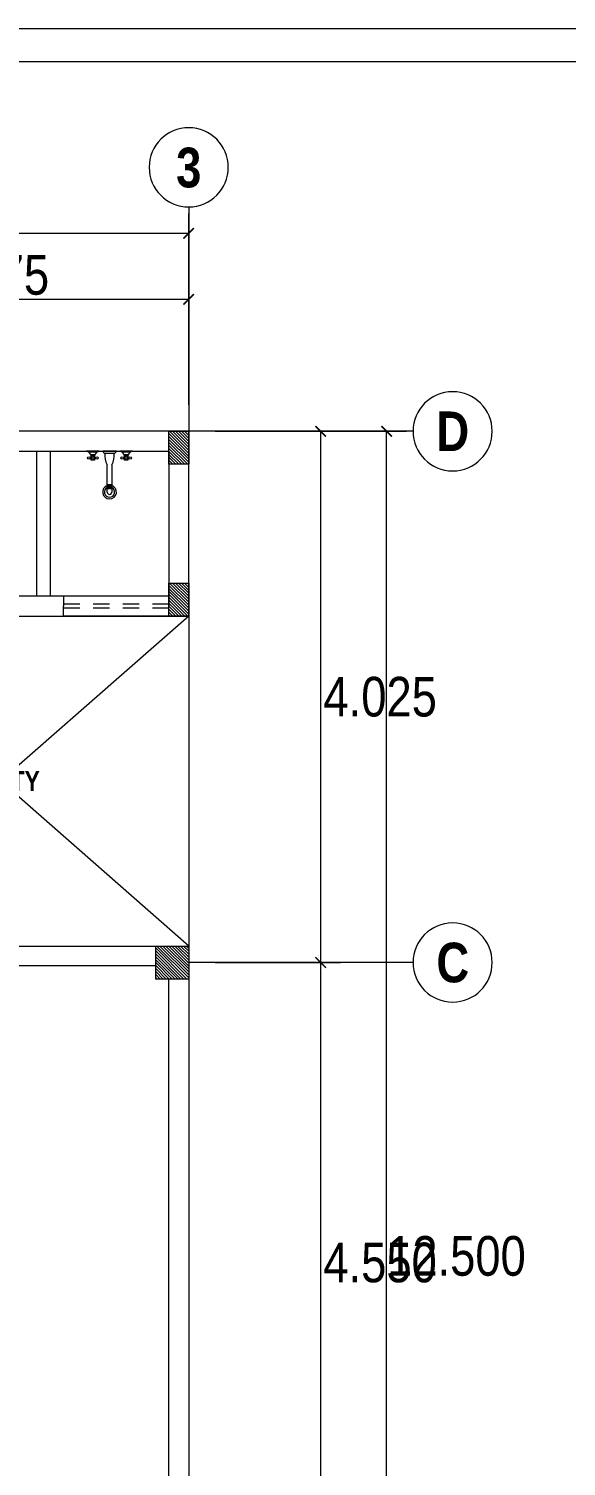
# Model space of a CAD drawing. Header units: millimetres. Extents: x 56 to 215, y 47 to 103.
# Drawn here: x 202.12 to 206.19, y 63.21 to 74.1 of the extents above; entities that cross this region are included whole.
import ezdxf
from ezdxf.enums import TextEntityAlignment as Align

# ---------------------------------------------------------------- set-up
doc = ezdxf.new("R2010")
doc.units = ezdxf.units.MM
doc.linetypes.add('HIDDEN2', pattern=[0.1875, 0.125, -0.0625])
for name, color, linetype, lineweight in [('A_Bloques', 56, 'Continuous', 15), ('A_Muro sin Techo', 134, 'Continuous', 20), ('A_Texto', 43, 'Continuous', 9), ('A_Ventana', 140, 'Continuous', 9), ('E_Columna', 3, 'Continuous', 25), ('G_Ejes', 253, 'Continuous', 20)]:
    doc.layers.add(name, color=color, linetype=linetype, lineweight=lineweight)
doc.layers.add('G_Acotación', color=171, linetype='Continuous')
doc.layers.add('IS_Muro', color=232, linetype='Continuous')
doc.styles.add('Acotacion', font='ARIALN.TTF')
doc.styles.add('AMBIENTES', font='ARIALNB.TTF', dxfattribs={"height": 0.15})
doc.styles.add('Eje', font='ARIALNB.TTF', dxfattribs={"height": 0.3})
doc.dimstyles.new('Lenin_50', dxfattribs={"dimtxt": 0.3, "dimasz": 0.08, "dimexe": 0.15, "dimexo": 0.2, "dimgap": 0.03, "dimtad": 2, "dimtih": 1, "dimtoh": 1, "dimlfac": -1, "dimzin": 4, "dimdsep": 46, "dimtxsty": 'Acotacion', "dimblk": 'ARCHTICK', "dimcen": 0.08, "dimclrd": 256, "dimclre": 256, "dimclrt": 4, "dimazin": 1, "dimtm": 1e-09, "dimtfac": 1, "dimtmove": 2, "dimatfit": 2, "dimfxl": 1, "dimtolj": 1, "dimlwd": 13, "dimlwe": 18, "dimarcsym": 0})
pattern_1 = [(135, (312.474023, -21.310414), (0.0112253202, 0.0112253202), [])]

# ---------------------------------------------------------------- blocks, each defined once
blk = doc.blocks.new('Llaves_ducha')
for p, q in [((0, 0.145), (0, 0.0652)), ((0.0072, 0.1308), (0.0072, 0.0795)), ((0.0217, 0.0912), (0.0217, 0.1188)), ((0.0399, 0.116), (0.0399, 0.1232)), ((0.0399, 0.0943), (0.0399, 0.087)), ((0.0471, 0.116), (0.0471, 0.1232)), ((0.0471, 0.0943), (0.0471, 0.087)), ((0, 0.0435), (0, -0.0435)), ((0, 0.0399), (0, -0.0399)), ((0.0145, 0.029), (0.0145, -0.029)), ((0.087, 0.0145), (0.2586, 0.0145)), ((0, -0.0652), (0, -0.145)), ((0.0072, -0.0795), (0.0072, -0.1308)), ((0.0399, -0.0943), (0.0399, -0.087)), ((0.0471, -0.0943), (0.0471, -0.087)), ((0.2586, -0.0145), (0.087, -0.0145)), ((0.0217, -0.1191), (0.0217, -0.0914)), ((0.0399, -0.116), (0.0399, -0.1232)), ((0.0471, -0.116), (0.0471, -0.1232))]:
    blk.add_line(p, q)
for points in [[(0.029, 0.116), (0.058, 0.116), (0.058, 0.0943), (0.029, 0.0943)], [(0.029, -0.0943), (0.058, -0.0943), (0.058, -0.116), (0.029, -0.116)]]:
    blk.add_lwpolyline(points, close=True)
for points in [[(0.2128, 0.0145), (0.2128, -0.0145)], [(0.2216, 0.0145), (0.2216, -0.0145)], [(0.2305, 0.0145), (0.2305, -0.0145)], [(0.2379, 0.0145), (0.2379, -0.0145)]]:
    blk.add_lwpolyline(points)
for centre in [(0.0435, 0.1305), (0.0435, 0.1051), (0.0435, 0.0798), (0.0435, -0.0798), (0.0435, -0.1051), (0.0435, -0.1305)]:
    blk.add_circle(centre, 0.00811)
for centre, radius, start, end in [((0.0399, 0.1559), 0.0413, 195.2551, 254.7449), ((0.0399, 0.0544), 0.0413, 105.2551, 164.7449), ((-0.0059, 0.0231), 0.0212, 16.1502, 73.8498), ((0.029, -0.087), 0.1169, 60.2551, 97.125), ((0.2586, 0), 0.0435, 199.47058, 160.52942), ((0.2586, 0), 0.0324, 206.56435, 153.43565), ((0.2586, 0), 0.0145, 270, 90), ((-0.0059, -0.0231), 0.0212, 286.1502, 343.84979), ((0.0399, -0.0544), 0.0413, 195.2551, 254.7449), ((0.029, 0.087), 0.1169, 262.875, 299.74488), ((0.0399, -0.1559), 0.0413, 105.2551, 164.7449)]:
    blk.add_arc(centre, radius, start, end)
blk = doc.blocks.new('Eri')
blk.add_line((-1.7, 0), (0, 0))
blk.add_circle((-2, 0), 0.3)
at = {"color": 1, "style": 'Eje', "flags": 4}
blk.add_attdef('H', text='', height=0.3, dxfattribs=at).set_placement((-2, 0), align=Align.MIDDLE_CENTER)
blk = doc.blocks.new('_ArchTick')
at = {"color": 0, "linetype": 'ByBlock', "const_width": 0.15}
blk.add_lwpolyline([(-0.5, -0.5), (0.5, 0.5)], dxfattribs=at)
blk = doc.blocks.new('*D782')
at = {"layer": 'Defpoints', "color": 0, "transparency": 16777216}
for p in [(203.328, 72.553), (197.328, 71.053), (203.328, 71.053)]:
    blk.add_point(p, dxfattribs=at)
at = {"layer": 'G_Acotación', "lineweight": 18, "transparency": 16777216}
for p, q in [((197.328, 71.253), (197.328, 72.703)), ((203.328, 71.253), (203.328, 72.703))]:
    blk.add_line(p, q, dxfattribs=at)
at = {"layer": 'G_Acotación', "lineweight": 13, "transparency": 16777216}
blk.add_line((197.328, 72.553), (203.328, 72.553), dxfattribs=at)
at = {"layer": 'G_Acotación', "lineweight": 13, "transparency": 16777216, "xscale": 0.08, "yscale": 0.08, "zscale": 0.08, "rotation": 180}
blk.add_blockref('_ArchTick', (197.328, 72.553), dxfattribs=at)
at = {"layer": 'G_Acotación', "lineweight": 13, "transparency": 16777216, "xscale": 0.08, "yscale": 0.08, "zscale": 0.08}
blk.add_blockref('_ArchTick', (203.328, 72.553), dxfattribs=at)
at = {"layer": 'G_Acotación', "color": 4, "lineweight": 5, "transparency": 16777216, "insert": (200.328, 72.736), "char_height": 0.3, "attachment_point": 5, "style": 'Acotacion'}
blk.add_mtext('\\A1;6.000', dxfattribs=at)
blk = doc.blocks.new('*D783')
at = {"layer": 'Defpoints', "color": 0, "transparency": 16777216}
for p in [(203.328, 72.053), (200.353, 71.053), (203.328, 71.053)]:
    blk.add_point(p, dxfattribs=at)
at = {"layer": 'G_Acotación', "lineweight": 18, "transparency": 16777216}
for p, q in [((200.353, 71.253), (200.353, 72.203)), ((203.328, 71.253), (203.328, 72.203))]:
    blk.add_line(p, q, dxfattribs=at)
at = {"layer": 'G_Acotación', "lineweight": 13, "transparency": 16777216}
blk.add_line((200.353, 72.053), (203.328, 72.053), dxfattribs=at)
at = {"layer": 'G_Acotación', "lineweight": 13, "transparency": 16777216, "xscale": 0.08, "yscale": 0.08, "zscale": 0.08, "rotation": 180}
blk.add_blockref('_ArchTick', (200.353, 72.053), dxfattribs=at)
at = {"layer": 'G_Acotación', "lineweight": 13, "transparency": 16777216, "xscale": 0.08, "yscale": 0.08, "zscale": 0.08}
blk.add_blockref('_ArchTick', (203.328, 72.053), dxfattribs=at)
at = {"layer": 'G_Acotación', "color": 4, "lineweight": 5, "transparency": 16777216, "insert": (201.84, 72.236), "char_height": 0.3, "attachment_point": 5, "style": 'Acotacion'}
blk.add_mtext('\\A1;2.975', dxfattribs=at)
blk = doc.blocks.new('*D791')
at = {"layer": 'Defpoints', "color": 0, "transparency": 16777216}
for p in [(203.328, 71.053), (204.828, 71.053), (203.328, 58.553)]:
    blk.add_point(p, dxfattribs=at)
at = {"layer": 'G_Acotación', "lineweight": 18, "transparency": 16777216}
for p, q in [((203.528, 71.053), (204.978, 71.053)), ((203.528, 58.553), (204.978, 58.553))]:
    blk.add_line(p, q, dxfattribs=at)
at = {"layer": 'G_Acotación', "lineweight": 13, "transparency": 16777216}
blk.add_line((204.828, 58.553), (204.828, 71.053), dxfattribs=at)
at = {"layer": 'G_Acotación', "lineweight": 13, "transparency": 16777216, "xscale": 0.08, "yscale": 0.08, "zscale": 0.08}
for p, rotation in [((204.828, 71.053), 90), ((204.828, 58.553), 270)]:
    blk.add_blockref('_ArchTick', p, dxfattribs=dict(at, rotation=rotation))
at = {"layer": 'G_Acotación', "color": 4, "lineweight": 5, "transparency": 16777216, "insert": (205.357, 64.803), "char_height": 0.3, "attachment_point": 5, "style": 'Acotacion'}
blk.add_mtext('\\A1;12.500', dxfattribs=at)
blk = doc.blocks.new('*D793')
at = {"layer": 'Defpoints', "color": 0, "transparency": 16777216}
for p in [(203.328, 67.028), (204.328, 67.028), (203.328, 62.478)]:
    blk.add_point(p, dxfattribs=at)
at = {"layer": 'G_Acotación', "lineweight": 18, "transparency": 16777216}
for p, q in [((203.528, 67.028), (204.478, 67.028)), ((203.528, 62.478), (204.478, 62.478))]:
    blk.add_line(p, q, dxfattribs=at)
at = {"layer": 'G_Acotación', "lineweight": 13, "transparency": 16777216}
blk.add_line((204.328, 62.478), (204.328, 67.028), dxfattribs=at)
at = {"layer": 'G_Acotación', "lineweight": 13, "transparency": 16777216, "xscale": 0.08, "yscale": 0.08, "zscale": 0.08}
for p, rotation in [((204.328, 67.028), 90), ((204.328, 62.478), 270)]:
    blk.add_blockref('_ArchTick', p, dxfattribs=dict(at, rotation=rotation))
at = {"layer": 'G_Acotación', "color": 4, "lineweight": 5, "transparency": 16777216, "insert": (204.778, 64.753), "char_height": 0.3, "attachment_point": 5, "style": 'Acotacion'}
blk.add_mtext('\\A1;4.550', dxfattribs=at)
blk = doc.blocks.new('*D794')
at = {"layer": 'Defpoints', "color": 0, "transparency": 16777216}
for p in [(203.328, 71.053), (204.328, 71.053), (203.328, 67.028)]:
    blk.add_point(p, dxfattribs=at)
at = {"layer": 'G_Acotación', "lineweight": 18, "transparency": 16777216}
for p, q in [((203.528, 71.053), (204.478, 71.053)), ((203.528, 67.028), (204.478, 67.028))]:
    blk.add_line(p, q, dxfattribs=at)
at = {"layer": 'G_Acotación', "lineweight": 13, "transparency": 16777216}
blk.add_line((204.328, 67.028), (204.328, 71.053), dxfattribs=at)
at = {"layer": 'G_Acotación', "lineweight": 13, "transparency": 16777216, "xscale": 0.08, "yscale": 0.08, "zscale": 0.08}
for p, rotation in [((204.328, 71.053), 90), ((204.328, 67.028), 270)]:
    blk.add_blockref('_ArchTick', p, dxfattribs=dict(at, rotation=rotation))
at = {"layer": 'G_Acotación', "color": 4, "lineweight": 5, "transparency": 16777216, "insert": (204.779, 69.04), "char_height": 0.3, "attachment_point": 5, "style": 'Acotacion'}
blk.add_mtext('\\A1;4.025', dxfattribs=at)

msp = doc.modelspace()

# ---------------------------------------------------------------- hatches: boundary and pattern name
at = {"layer": 'E_Columna', "lineweight": 5}
h = msp.add_hatch(dxfattribs=at)
h.set_pattern_fill('LINE', color=256, scale=0.005, angle=45, style=0)
h.set_pattern_definition(pattern_1)
h.paths.add_polyline_path([(203.328, 70.8029), (203.178, 70.8029), (203.178, 71.0529), (203.328, 71.0529)])
h = msp.add_hatch(dxfattribs=at)
h.set_pattern_fill('LINE', color=256, scale=0.005, angle=45, style=0)
h.set_pattern_definition([(135, (312.474023, -22.460414), (0.0112253202, 0.0112253202), [])])
h.paths.add_polyline_path([(203.328, 69.6529), (203.178, 69.6529), (203.178, 69.9029), (203.328, 69.9029)])
h = msp.add_hatch(dxfattribs=at)
h.set_pattern_fill('LINE', color=256, scale=0.005, angle=45, style=0)
h.set_pattern_definition(pattern_1)
h.paths.add_polyline_path([(203.328, 66.9029), (203.078, 66.9029), (203.078, 67.1529), (203.328, 67.1529)])

# ---------------------------------------------------------------- linework, layer by layer
at = {"lineweight": 5}
for points in [[(215.0892, 46.547), (215.0892, 74.1029), (174.0392, 74.1029), (174.0392, 46.547)], [(214.8392, 46.797), (214.8392, 73.8529), (174.2892, 73.8529), (174.2892, 46.797)]]:
    msp.add_lwpolyline(points, close=True, dxfattribs=at)
at = {"layer": 'A_Bloques', "lineweight": 5}
msp.add_lwpolyline([(202.178, 70.9029), (202.278, 70.9029), (202.278, 69.8029), (202.178, 69.8029)], close=True, dxfattribs=at)
at = {"layer": 'A_Muro sin Techo', "lineweight": 5}
for p, q in [((203.328, 67.1529), (200.478, 69.6529)), ((203.328, 69.6529), (200.478, 67.1529)), ((203.328, 69.6529), (203.328, 67.1529))]:
    msp.add_line(p, q, dxfattribs=at)
msp.add_lwpolyline([(203.178, 58.5529), (203.078, 58.5529), (203.078, 58.8029), (203.178, 58.8029), (203.178, 62.3529), (203.078, 62.3529), (203.078, 62.6029), (203.178, 62.6029), (203.178, 66.9029), (203.078, 66.9029), (203.078, 67.0029), (200.478, 67.0029), (200.478, 67.1529), (203.328, 67.1529), (203.328, 58.5529)], dxfattribs=at)
at = {"layer": 'A_Ventana', "color": 2, "lineweight": 5}
for p, q in [((203.178, 69.8029), (202.378, 69.8029)), ((202.378, 69.8029), (202.378, 69.7279)), ((202.378, 69.6529), (202.378, 69.7279)), ((203.178, 69.8029), (203.178, 69.7279)), ((203.178, 69.6529), (203.178, 69.7279)), ((203.178, 69.6529), (202.378, 69.6529))]:
    msp.add_line(p, q, dxfattribs=at)
at = {"layer": 'A_Ventana', "color": 253, "linetype": 'HIDDEN2', "lineweight": 5}
for p, q in [((203.178, 69.7429), (202.378, 69.7429)), ((203.178, 69.7129), (202.378, 69.7129))]:
    msp.add_line(p, q, dxfattribs=at)
at = {"layer": 'E_Columna', "lineweight": 5}
for points in [[(203.328, 70.8029), (203.178, 70.8029), (203.178, 71.0529), (203.328, 71.0529)], [(203.328, 69.6529), (203.178, 69.6529), (203.178, 69.9029), (203.328, 69.9029)], [(203.328, 66.9029), (203.078, 66.9029), (203.078, 67.1529), (203.328, 67.1529)]]:
    msp.add_lwpolyline(points, close=True, dxfattribs=at)
at = {"layer": 'IS_Muro', "lineweight": 5}
for points in [[(200.478, 69.6529), (203.328, 69.6529), (203.328, 71.0529), (197.328, 71.0529)], [(200.478, 70.9029), (203.178, 70.9029), (203.178, 69.8029), (200.328, 69.8029)]]:
    msp.add_lwpolyline(points, dxfattribs=at)

# ---------------------------------------------------------------- block references
at = {"layer": 'A_Bloques', "lineweight": 5, "xscale": 1.200000000000045, "yscale": 1.200000000000045, "zscale": 1.200000000000045, "rotation": 270}
msp.add_blockref('Llaves_ducha', (202.728, 70.9029), dxfattribs=at)
at = {"layer": 'G_Ejes', "lineweight": 5}
ref = msp.add_blockref('Eri', (203.328, 71.0529), dxfattribs=dict(at, xscale=-1, rotation=90))
ref.add_attrib('H', '3', dxfattribs={"layer": '0', "color": 1, "height": 0.3, "style": 'Eje', "flags": 4}).set_placement((203.328, 73.0518), align=Align.MIDDLE_CENTER)
ref = msp.add_blockref('Eri', (203.328, 71.0529), dxfattribs=dict(at, xscale=-1))
ref.add_attrib('H', 'D', dxfattribs={"layer": '0', "color": 1, "height": 0.3, "style": 'Eje', "flags": 4}).set_placement((205.3294, 71.0529), align=Align.MIDDLE_CENTER)
ref = msp.add_blockref('Eri', (203.328, 67.0279), dxfattribs=dict(at, xscale=-1))
ref.add_attrib('H', 'C', dxfattribs={"layer": '0', "color": 1, "height": 0.3, "style": 'Eje', "flags": 4}).set_placement((205.3292, 67.0279), align=Align.MIDDLE_CENTER)

# ---------------------------------------------------------------- texts
at = {"layer": 'A_Texto', "lineweight": 5, "style": 'AMBIENTES'}
msp.add_text('EMPTY', height=0.15, dxfattribs=at).set_placement((201.903, 68.4029, 0), align=Align.MIDDLE)

# ---------------------------------------------------------------- dimensions: what is measured, and where the dimension line sits
at = {"layer": 'G_Acotación', "lineweight": 5}
for base, p1, p2, angle, picture, middle in [((203.328, 72.5529), (197.328, 71.0529), (203.328, 71.0529), 180, '*D782', (200.328, 72.736)), ((203.328, 72.0529), (200.353, 71.0529), (203.328, 71.0529), 180, '*D783', (201.8405, 72.236)), ((204.828, 71.0529), (203.328, 58.5529), (203.328, 71.0529), 90, '*D791', (205.3567, 64.8029)), ((204.328, 71.0529), (203.328, 67.0279), (203.328, 71.0529), 90, '*D794', (204.7789, 69.0404)), ((204.328, 67.0279), (203.328, 62.4779), (203.328, 67.0279), 90, '*D793', (204.7776, 64.7529))]:
    dim = msp.add_linear_dim(base=base, p1=p1, p2=p2, angle=angle, dimstyle='Lenin_50', override={"dimdec": 3, "dimfxl": 0.06}, dxfattribs=at)
    dim.commit()
    dim.dimension.update_dxf_attribs({"geometry": picture, "text_midpoint": middle})

doc.saveas('drawing.dxf')
